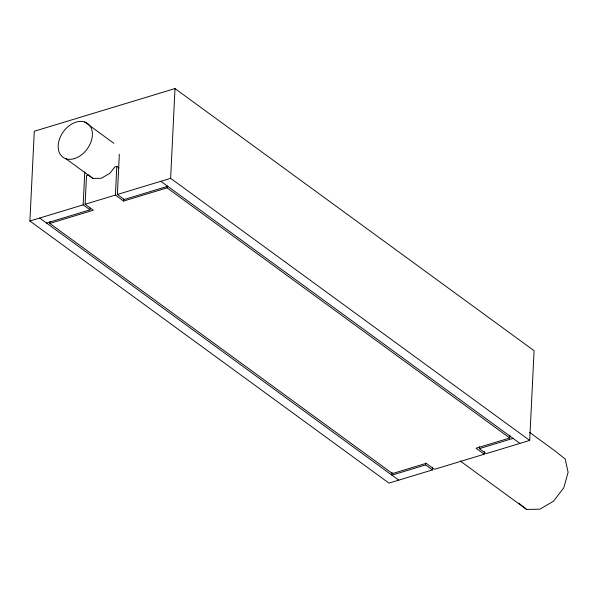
<?xml version="1.0" encoding="UTF-8"?>
<svg xmlns="http://www.w3.org/2000/svg" width="598" height="598" viewBox="0 0 598 598"><rect width="100%" height="100%" fill="white"/><g stroke="black" fill="none" stroke-linecap="round" stroke-linejoin="round"><path stroke-width="0.9" d="M432.593 467.158L432.459 469.923L388.969 483.109L29.9 221.006L34.288 131.246L175.012 88.579L534.081 350.69L529.693 440.442L486.204 453.628L479.357 448.627L479.447 446.781M484.387 451.512L484.253 454.218L434.417 469.333L426.187 463.33L392.475 473.556L49.806 223.42L49.903 221.552M90.104 208.022L90.014 209.853L83.159 204.852L84.774 171.865M49.806 223.42L93.295 210.234L85.118 204.262L86.523 175.52L88.534 174.915L92.877 178.421L101.309 178.271L109.98 173.233L114.801 166.947L116.812 166.334L119.047 167.963M509.877 435.195L509.743 437.998L167.074 187.862L123.592 201.048L115.407 195.075L116.812 166.334M167.702 186.299L124.22 199.485L117.365 194.485L119.204 156.908A20.908 14.718 -53.9 0 0 119.137 154.149M123.592 201.048L123.681 199.194M167.074 187.862L167.171 185.993M529.693 440.442L170.624 178.331L175.012 88.579M392.026 472.345L391.892 475.148L425.604 464.923L432.459 469.923M425.604 464.923L425.694 463.076M29.9 221.006L83.159 204.852M85.118 204.262L115.407 195.075M117.365 194.485L170.624 178.331M46.524 223.039L90.014 209.853M509.743 437.998L476.03 448.216L484.253 454.218M479.357 448.627L513.069 438.401M460.296 461.043L526.576 509.421L539.822 509.19L553.449 501.274L563.794 487.789L568.1 472.345L565.2 459.085L555.878 451.565L529.522 432.324M84.61 121.947L113.867 143.311M160.847 181.299L519.924 443.402M65.959 158.769L92.974 178.488M39.67 218.038L398.746 480.149M518.683 503.06L526.576 509.421M74.391 158.62A20.908 14.718 -53.9 0 0 90.537 126.739A20.908 14.718 -53.9 0 0 60.921 135.716A20.908 14.718 -53.9 0 0 74.391 158.62"/></g></svg>
